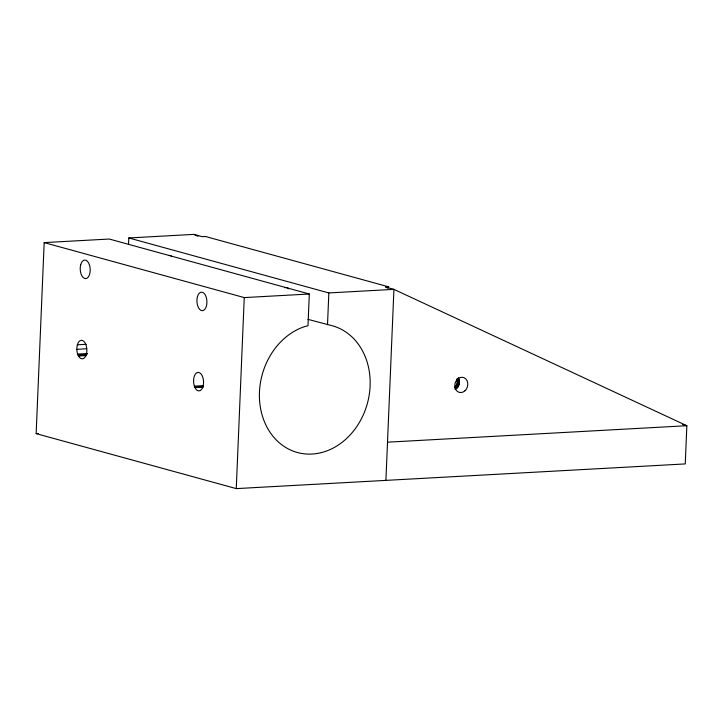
<?xml version="1.0" encoding="UTF-8"?>
<svg xmlns="http://www.w3.org/2000/svg" width="723" height="723" viewBox="0 0 723 723"><rect width="100%" height="100%" fill="white"/><g stroke="black" fill="none" stroke-linecap="round" stroke-linejoin="round"><path stroke-width="1.08" d="M128.522 244.491L128.802 237.957L193.872 234.388L202.178 236.665L205.431 236.484L388.829 286.886L385.576 287.067L393.918 289.363L686.85 425.72L685.25 463.922L236.267 488.612L36.15 433.619L44.175 242.603L109.263 239.033L309.317 294.008L307.989 325.766L304.745 326.57A65.739 54.514 -74.6 0 0 267.031 427.257A65.739 54.514 -74.6 0 0 357.478 425.513A65.739 54.514 -74.6 0 0 333.321 326.028L307.944 319.358M236.267 488.612L244.247 297.587L44.175 242.603M327.51 324.754L328.838 292.942L128.802 237.957M385.91 480.379L393.918 289.363L328.838 292.942M456.665 388.459L454.586 387.88L457.081 383.669L457.008 378.789L459.096 379.358C460.262 383.109 458.644 387.627 455.156 389.534M203.452 386.697L194.758 387.157A9.282 4.998 86.9 0 0 201.301 389.751L202.295 388.314A9.282 4.998 86.9 0 0 202.223 375.815A9.282 4.998 86.9 0 0 195.463 373.954A9.282 4.998 86.9 0 0 194.36 386.136L194.758 387.157L203.38 386.507M76.846 349.399L86.633 348.685M86.76 354.46L78.048 355.083L77.65 354.062A9.282 4.998 86.9 0 1 78.934 341.663A9.282 4.998 86.9 0 1 85.802 344.383A9.282 4.998 86.9 0 1 85.115 357.026L84.591 357.677A9.282 4.998 86.9 0 1 78.5 356.005L78.048 355.083L86.823 354.604M244.247 297.587L309.317 294.008M77.379 344.79L86.1 344.311M77.65 354.062L87.51 353.52M78.5 356.005L86.227 355.58M194.36 386.136L203.046 385.657M36.15 433.619L38.4 433.493M387.51 442.178L686.85 425.72L682.684 424.573M194.758 387.157L203.534 386.814M457.243 379.72L459.331 380.289M457.37 380.687L459.457 381.265M457.388 381.681L459.466 382.259M457.288 382.684L459.367 383.253M457.081 383.669L459.159 384.247M456.764 384.636L458.852 385.205M456.349 385.549L458.436 386.127M455.842 386.407L457.93 386.977M455.255 387.194L457.334 387.763M386.38 287.438L387.971 288.179M193.872 234.388L197.975 236.294M458.319 377.677L459.096 379.358M284.961 287.763A9.282 4.998 86.9 0 1 288.793 288.82M168.884 255.481A9.282 4.998 86.9 0 1 172.083 256.746M465.006 390.754A7.736 6.417 -74.6 0 0 464.085 377.713A7.736 6.417 -74.6 0 0 454.803 386.263A7.736 6.417 -74.6 0 0 465.006 390.754M80.741 264.564A9.282 4.998 86.9 0 0 85.486 278.608A9.282 4.998 86.9 0 0 89.417 264.853A9.282 4.998 86.9 0 0 80.741 264.564M197.451 296.638A9.282 4.998 86.9 0 0 202.196 310.682A9.282 4.998 86.9 0 0 206.127 296.927A9.282 4.998 86.9 0 0 197.451 296.638"/></g></svg>
